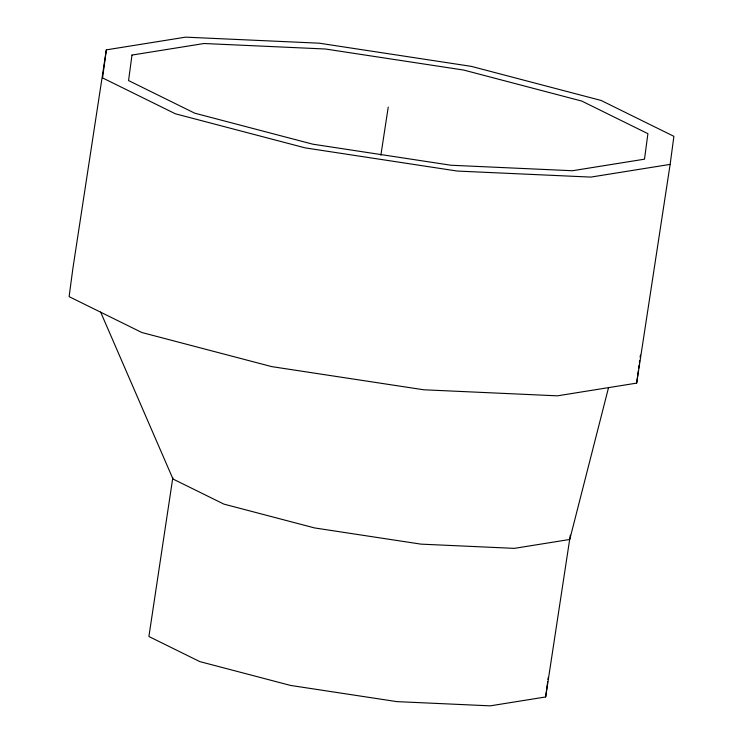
<?xml version="1.0" encoding="UTF-8"?>
<svg xmlns="http://www.w3.org/2000/svg" width="743" height="743" viewBox="0 0 743 743"><rect width="100%" height="100%" fill="white"/><g stroke="black" fill="none" stroke-linecap="round" stroke-linejoin="round"><path stroke-width="1.11" d="M106.333 49.855L102.58 77.913L175.376 113.79L305.197 147.885L457.279 171.057L590.852 177.094L670.14 164.389L673.892 136.331L601.096 100.454L471.266 66.359L319.193 43.187L185.62 37.15L106.333 49.855L72.86 268.594L69.108 296.643L141.904 332.53L271.734 366.624L423.807 389.787L557.38 395.833L636.667 383.119L670.14 164.389M172.822 477.675L148.897 636.51L199.783 661.595L290.541 685.427L396.846 701.624L490.222 705.85L545.65 696.962L547.693 681.712M547.981 679.529L548.269 677.356M570.336 535.118L545.65 696.962M636.667 383.119L638.321 370.776M638.618 368.537L639.073 365.166M639.37 362.928L639.667 360.68M640.122 357.318L640.42 355.07M380.871 155.222L388.236 107.122M608.443 388.013L569.751 539.474L514.323 548.362L420.947 544.136L314.633 527.939L223.875 504.107L172.989 479.021L100.63 312.069M131.975 55.066L128.567 80.569L194.74 113.187L312.757 144.179L450.992 165.243L572.426 170.732L644.497 159.178L647.905 133.675L581.732 101.057L463.716 70.065L325.471 49.01L204.046 43.512L131.975 55.066"/></g></svg>
